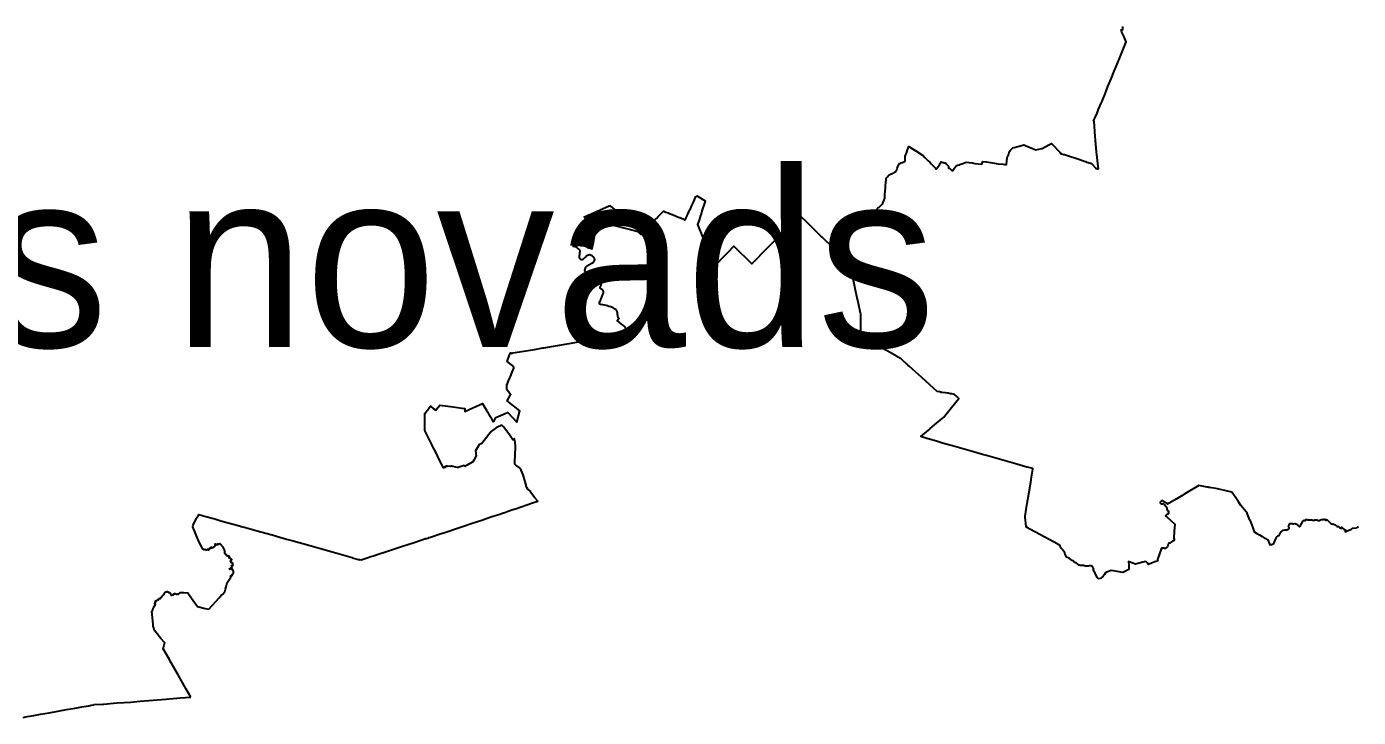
# Model space of a CAD drawing. Extents: x 293476 to 779698, y 145469 to 460400.
# Drawn here: x 631904 to 671094, y 350378 to 370697 of the extents above; entities that cross this region are included whole.
import ezdxf

# ---------------------------------------------------------------- set-up
doc = ezdxf.new("R2010")
doc.units = 0
doc.layers.add('Level 25', color=7, linetype='Continuous')
doc.layers.add('Level 57', color=7, linetype='Continuous')

msp = doc.modelspace()

# ---------------------------------------------------------------- linework, layer by layer
at = {"layer": 'Level 25'}
for points in [[(663442, 366505), (663438, 366595), (663392, 367019), (663352, 367467), (663315, 367913), (663304, 367929), (663354, 368040), (663403, 368151), (663451, 368267), (663499, 368382), (663526, 368442), (663553, 368503), (663640, 368722), (663726, 368941), (663818, 369162), (663909, 369384), (663997, 369598), (664084, 369812), (664261, 370252), (664188, 370418), (664138, 370539), (664126, 370569), (664114, 370600), (664114, 370603), (664146, 370605), (664159, 370612), (664163, 370612), (664160, 370705)], [(656123, 363710), (656118, 363733), (656114, 363757), (656066, 363966), (656019, 364176), (656004, 364246), (655988, 364317), (655973, 364386), (655957, 364455), (655944, 364513), (655930, 364571), (655926, 364590), (655921, 364609), (655925, 364612), (655929, 364615), (656033, 364701), (656137, 364787), (656177, 364821), (656217, 364854), (656341, 364948), (656464, 365041), (656599, 365143), (656734, 365244), (656738, 365238), (656742, 365231), (656742, 365228), (656752, 365230), (656762, 365232), (656772, 365235), (656782, 365238), (656812, 365247), (656843, 365256), (656872, 365280), (656900, 365304), (656928, 365328), (656956, 365353), (656990, 365383), (657024, 365412), (657053, 365444), (657081, 365475), (657097, 365506), (657114, 365537), (657129, 365569), (657144, 365602), (657153, 365620), (657155, 365645), (657159, 365704), (657160, 365737), (657162, 365770), (657169, 365860), (657176, 365950), (657182, 366038), (657186, 366093), (657188, 366119), (657190, 366145), (657191, 366148), (657192, 366151), (657193, 366152), (657194, 366153), (657196, 366156), (657199, 366160), (657200, 366163), (657200, 366166), (657201, 366205), (657202, 366244), (657235, 366281), (657269, 366318), (657277, 366327), (657285, 366337), (657323, 366353), (657360, 366370), (657394, 366386), (657427, 366401), (657446, 366412), (657466, 366422), (657481, 366435), (657495, 366448), (657503, 366462), (657511, 366477), (657526, 366529), (657542, 366580), (657545, 366585), (657549, 366591), (657566, 366626), (657584, 366661), (657587, 366666), (657590, 366670), (657599, 366673), (657607, 366676), (657642, 366689), (657678, 366702), (657714, 366718), (657751, 366734), (657753, 366736), (657755, 366739), (657755, 366759), (657755, 366779), (657755, 366793), (657755, 366807), (657756, 366839), (657757, 366872), (657757, 366874), (657757, 366877), (657768, 366906), (657780, 366934), (657787, 366954), (657794, 366974), (657829, 367073), (657865, 367176), (657870, 367173), (657971, 367107), (658072, 367041), (658271, 366921), (658273, 366920), (658341, 366849), (658397, 366791), (658439, 366748), (658482, 366706), (658521, 366665), (658561, 366623), (658591, 366591), (658622, 366559), (658647, 366534), (658673, 366509), (658688, 366526), (658730, 366580), (658772, 366635), (658788, 366669), (658804, 366703), (658812, 366721), (658843, 366712), (658874, 366704), (658907, 366695), (658940, 366686), (658977, 366651), (659013, 366616), (659023, 366603), (659030, 366592), (659034, 366564), (659037, 366537), (659075, 366525), (659103, 366496), (659132, 366467), (659159, 366466), (659166, 366469), (659181, 366498), (659196, 366527), (659227, 366565), (659258, 366603), (659302, 366620), (659346, 366636), (659386, 366650), (659426, 366665), (659557, 366713), (659637, 366701), (659718, 366689), (659718, 366689), (659719, 366690), (659722, 366690), (659725, 366689), (659764, 366683), (659804, 366676), (659903, 366663), (660003, 366650), (660006, 366649), (660009, 366648), (660039, 366734), (660139, 366721), (660147, 366719), (660390, 366682), (660483, 366665), (660637, 366649), (660639, 366648), (660641, 366648), (660688, 366645), (660735, 366641), (660736, 366647), (660737, 366653), (660741, 366671), (660744, 366689), (660746, 366701), (660748, 366713), (660750, 366725), (660750, 366732), (660751, 366739), (660752, 366746), (660752, 366753), (660753, 366770), (660754, 366787), (660755, 366799), (660756, 366812), (660760, 366830), (660763, 366848), (660767, 366857), (660770, 366866), (660774, 366880), (660782, 366896), (660783, 366895), (660784, 366895), (660787, 366900), (660789, 366906), (660796, 366920), (660803, 366935), (660806, 366942), (660808, 366950), (660813, 366964), (660818, 366979), (660820, 366987), (660822, 366995), (660826, 367011), (660832, 367027), (660845, 367052), (660854, 367064), (660864, 367074), (660879, 367087), (660894, 367099), (660908, 367111), (660925, 367128), (660962, 367138), (661217, 367213), (661253, 367218), (661506, 367115), (661600, 367077), (661781, 367109), (661788, 367113), (661990, 367218), (662067, 367258), (662317, 366990), (662332, 366964), (662427, 366939), (662447, 366937), (662598, 366885), (662778, 366824), (662835, 366805), (663006, 366747), (663029, 366741), (663071, 366727), (663070, 366724), (663243, 366670), (663250, 366664), (663354, 366539), (663362, 366533), (663442, 366505)], [(648369, 365123), (648371, 365120), (648372, 365117), (648376, 365120), (648380, 365124), (648384, 365126), (648387, 365129), (648390, 365131), (648393, 365133), (648399, 365136), (648404, 365138), (648409, 365140), (648414, 365143), (648416, 365144), (648418, 365145), (648423, 365148), (648428, 365150), (648501, 365182), (648574, 365215), (648576, 365215), (648577, 365216), (648616, 365233), (648656, 365251), (648672, 365257), (648687, 365264), (648689, 365264), (648691, 365265), (648692, 365266), (648694, 365267), (648710, 365274), (648727, 365281), (648758, 365295), (648789, 365309), (648799, 365314), (648809, 365318), (648875, 365347), (648941, 365376), (648943, 365376), (648944, 365377), (648945, 365378), (648946, 365380), (648950, 365381), (648954, 365383), (648981, 365395), (649009, 365407), (649009, 365407), (649010, 365407), (649019, 365411), (649028, 365414), (649049, 365422), (649069, 365430), (649135, 365374), (649201, 365318), (649127, 365145), (649052, 364971), (649037, 364931), (649022, 364890), (649250, 364836), (649478, 364782), (649670, 364734), (649863, 364685), (649866, 364685), (649869, 364685), (649874, 364685), (649925, 364636), (649977, 364587), (650041, 364653), (650105, 364719), (650242, 364858), (650378, 364997), (650381, 364999), (650384, 365000), (650412, 365029), (650441, 365057), (650492, 365111), (650559, 365180), (650626, 365248), (650636, 365258), (650645, 365267), (650646, 365268), (650647, 365268), (650647, 365268), (650648, 365273), (650650, 365269), (650651, 365269), (650653, 365270), (650655, 365269), (650657, 365269), (650719, 365244), (650781, 365218), (650840, 365194), (650899, 365170), (650901, 365169), (650904, 365168), (650905, 365167), (650906, 365167), (650953, 365148), (651000, 365130), (651001, 365129), (651002, 365129), (651060, 365104), (651119, 365080), (651121, 365079), (651122, 365079), (651171, 365060), (651219, 365040), (651244, 365025), (651269, 365009), (651272, 365006), (651275, 365002), (651276, 365004), (651277, 365005), (651293, 365039), (651309, 365072), (651327, 365109), (651345, 365146), (651369, 365199), (651394, 365251), (651415, 365296), (651436, 365341), (651479, 365433), (651518, 365514), (651560, 365605), (651572, 365631), (651602, 365696), (651607, 365705), (651618, 365711), (651632, 365714), (651634, 365715), (651647, 365716), (651647, 365714), (651876, 365569), (651873, 365561), (651870, 365554), (651869, 365553), (651867, 365553), (651860, 365530), (651853, 365506), (651842, 365474), (651832, 365441), (651798, 365338), (651798, 365335), (651743, 365163), (651740, 365152), (651736, 365142), (651691, 365007), (651645, 364872), (651683, 364778), (651722, 364684), (651723, 364682), (651725, 364680), (651740, 364644), (651755, 364608), (651762, 364593), (651768, 364577), (651799, 364506), (651829, 364435), (651835, 364421), (651841, 364407), (651847, 364392), (651854, 364377), (651863, 364356), (651873, 364334), (651905, 364258), (651938, 364181), (651973, 364101), (652008, 364020), (652011, 364011), (652017, 363997), (652023, 363983), (652267, 363771), (652360, 363876), (652544, 364061), (652713, 364235), (652714, 364235), (653247, 363717), (654646, 365152), (654655, 365143), (654859, 364943), (654870, 364933), (655006, 364802), (655023, 364785), (655187, 364625), (655290, 364525), (655302, 364513), (655638, 364187), (655876, 363947), (655992, 363838), (655994, 363836), (656123, 363710)], [(636964, 356342), (636971, 356343), (637177, 356287), (637443, 356215), (637590, 356173), (637759, 356122), (637836, 356104), (638021, 356052), (638197, 356002), (638200, 356001), (638200, 356001), (638211, 355994), (638213, 355992), (638345, 355961), (638690, 355865), (638800, 355834), (639125, 355745), (639483, 355644), (639495, 355641), (639554, 355624), (639743, 355572), (640206, 355440), (640550, 355345), (641005, 355220), (641488, 355079), (641489, 355073), (641492, 355074), (641565, 355053), (641701, 355013), (641704, 355018), (641748, 355011), (641924, 355070), (642036, 355107), (642109, 355131), (642112, 355132), (642249, 355177), (642252, 355178), (642499, 355260), (642821, 355366), (642932, 355403), (642937, 355405), (643335, 355536), (643642, 355638), (643642, 355630), (643740, 355662), (643739, 355666), (643786, 355682), (643788, 355678), (644133, 355794), (644149, 355799), (644701, 355985), (644728, 355994), (645014, 356089), (645300, 356183), (645565, 356272), (645830, 356360), (645878, 356377), (645941, 356398), (645956, 356395), (645967, 356400), (645977, 356409), (646078, 356444), (646181, 356479), (646277, 356510), (646319, 356523), (646461, 356572), (646794, 356684), (646946, 356735), (646859, 356836), (646735, 357006), (646728, 357028), (646656, 357093), (646625, 357144), (646615, 357162), (646609, 357182), (646605, 357211), (646518, 357508), (646461, 357649), (646444, 357681), (646430, 357698), (646424, 357706), (646401, 357728), (646297, 357801), (646273, 357823), (646267, 357853), (646266, 357887), (646293, 358325), (646295, 358360), (646283, 358473), (646273, 358510), (646257, 358571), (646252, 358570), (646211, 358543), (646095, 358719), (645934, 358923), (645892, 358976), (645741, 358908), (645735, 358904), (645570, 358791), (645439, 358614), (645303, 358431), (645215, 358395), (645201, 358369), (645118, 358215), (645131, 358076), (645066, 357946), (645037, 357895), (644844, 357784), (644813, 357764), (644805, 357759), (644777, 357790), (644718, 357770), (644695, 357761), (644684, 357758), (644614, 357731), (644579, 357724), (644443, 357760), (644419, 357767), (644409, 357773), (644400, 357763), (644379, 357759), (644287, 357765), (644267, 357759), (644264, 357768), (644246, 357766), (644242, 357763), (644234, 357762), (644234, 357757), (644242, 357753), (644222, 357736), (644219, 357730), (644216, 357740), (644199, 357745), (644201, 357732), (644185, 357727), (644180, 357716), (644166, 357720), (644165, 357720), (644158, 357732), (643994, 358067), (643973, 358117), (643828, 358397), (643825, 358403), (643712, 358641), (643624, 358816), (643623, 359131), (643622, 359136), (643622, 359168), (643625, 359182), (643622, 359190), (643622, 359234), (643619, 359245), (643621, 359257), (643620, 359289), (643622, 359309), (643617, 359315), (643621, 359320), (643728, 359458), (643771, 359516), (643787, 359537), (643790, 359535), (643872, 359468), (643944, 359416), (643972, 359451), (644062, 359563), (644452, 359511), (644707, 359478), (644723, 359477), (644795, 359465), (644803, 359372), (645031, 359479), (645121, 359523), (645316, 359614), (645388, 359490), (645433, 359412), (645440, 359408), (645465, 359363), (645496, 359308), (645549, 359218), (645550, 359214), (645625, 359083), (645628, 359080), (645630, 359076), (645634, 359085), (645651, 359094), (645670, 359121), (645692, 359159), (645708, 359199), (645710, 359198), (646054, 359346), (646060, 359348), (646068, 359350), (646326, 359064), (646416, 359392), (646048, 359685), (646144, 359869), (646150, 359872), (646126, 359904), (646055, 359998), (646039, 360020), (646031, 360060), (646034, 360135), (646035, 360150), (646084, 360278), (646126, 360361), (646148, 360402), (646196, 360532), (646241, 360650), (646233, 360696), (646232, 360700), (646214, 360715), (646043, 360850), (646107, 361010), (646108, 361011), (646127, 361060), (646145, 361103), (646150, 361100), (646189, 361082), (646208, 361098), (646667, 361173), (646849, 361203), (647098, 361246), (647120, 361249), (647529, 361318), (647874, 361375), (648148, 361421), (648559, 361491), (648711, 361517), (649054, 361575), (649226, 361604), (649523, 361650), (649623, 361665), (649580, 361743), (649554, 361789), (649536, 361820), (649505, 361874), (649404, 361953), (649285, 362055), (649325, 362098), (649331, 362105), (649338, 362112), (649328, 362123), (649319, 362133), (649309, 362150), (649305, 362166), (649300, 362194), (649296, 362239), (649295, 362256), (649295, 362270), (649293, 362290), (649287, 362309), (649280, 362325), (649273, 362339), (649262, 362354), (649242, 362372), (649219, 362390), (649195, 362406), (649168, 362422), (649146, 362433), (649120, 362445), (649092, 362452), (649061, 362460), (649039, 362465), (649016, 362474), (648996, 362483), (648963, 362491), (648915, 362502), (648863, 362511), (648805, 362522), (648788, 362524), (648771, 362536), (648762, 362551), (648759, 362564), (648758, 362579), (648763, 362591), (648764, 362595), (648775, 362611), (648794, 362643), (648805, 362667), (648814, 362693), (648822, 362719), (648829, 362741), (648840, 362766), (648853, 362794), (648862, 362816), (648873, 362837), (648881, 362858), (648884, 362883), (648884, 362902), (648875, 362924), (648866, 362940), (648852, 362954), (648834, 362966), (648816, 362976), (648802, 362983), (648789, 362997), (648786, 363011), (648784, 363026), (648789, 363043), (648794, 363052), (648801, 363072), (648810, 363092), (648816, 363110), (648818, 363132), (648820, 363151), (648818, 363168), (648812, 363180), (648799, 363188), (648785, 363192), (648770, 363194), (648746, 363186), (648719, 363180), (648690, 363174), (648674, 363172), (648654, 363175), (648638, 363184), (648628, 363207), (648622, 363246), (648619, 363260), (648616, 363280), (648609, 363300), (648600, 363319), (648591, 363341), (648581, 363357), (648568, 363367), (648545, 363384), (648526, 363400), (648494, 363423), (648474, 363437), (648456, 363445), (648437, 363452), (648411, 363458), (648384, 363466), (648364, 363473), (648348, 363482), (648338, 363494), (648331, 363507), (648334, 363527), (648337, 363549), (648343, 363566), (648352, 363593), (648364, 363617), (648381, 363641), (648395, 363656), (648419, 363672), (648443, 363690), (648473, 363703), (648506, 363720), (648538, 363735), (648560, 363748), (648573, 363757), (648585, 363768), (648597, 363782), (648609, 363798), (648616, 363814), (648622, 363833), (648623, 363850), (648618, 363869), (648598, 363901), (648574, 363928), (648560, 363941), (648540, 363956), (648517, 363967), (648496, 363976), (648481, 363980), (648466, 363981), (648455, 363979), (648433, 363976), (648407, 363967), (648390, 363958), (648371, 363943), (648358, 363928), (648334, 363905), (648312, 363883), (648289, 363862), (648273, 363848), (648259, 363842), (648242, 363839), (648225, 363841), (648209, 363850), (648200, 363860), (648189, 363874), (648181, 363890), (648176, 363907), (648171, 363927), (648173, 363956), (648182, 364008), (648186, 364032), (648188, 364052), (648189, 364075), (648192, 364100), (648187, 364118), (648168, 364138), (648146, 364158), (648118, 364183), (648099, 364198), (648076, 364213), (648051, 364220), (647991, 364231), (647993, 364240), (647993, 364243), (648016, 364333), (648250, 364304), (648421, 364202), (648542, 364159), (648557, 364222), (648585, 364350), (648590, 364369), (648616, 364519), (648568, 364612), (648518, 364715), (648367, 365010), (648313, 365099), (648324, 365103), (648363, 365120), (648369, 365123)], [(661333, 357742), (661042, 357827), (660149, 358081), (660035, 358113), (659700, 358208), (659223, 358344), (658860, 358448), (658769, 358478), (658709, 358493), (658400, 358584), (658393, 358586), (658222, 358637), (658278, 358685), (658384, 358777), (658386, 358779), (658490, 358870), (658491, 358871), (658492, 358872), (658495, 358874), (658498, 358877), (658678, 359028), (658899, 359213), (658925, 359245), (659125, 359497), (659337, 359755), (659273, 359817), (659208, 359880), (659168, 359886), (659128, 359893), (659112, 359896), (659096, 359898), (659018, 359911), (659013, 359910), (658944, 359921), (658841, 359938), (658812, 359942), (658807, 359936), (658795, 359945), (658775, 359952), (658702, 359963), (658362, 360272), (658244, 360378), (658151, 360465), (657969, 360618), (657871, 360705), (657837, 360735), (657825, 360745), (657825, 360754), (657795, 360778), (657696, 360869), (657629, 360931), (657625, 360934), (657553, 360972), (657523, 360989), (657225, 361157), (656960, 361290), (656954, 361293), (656877, 361335), (656801, 361377), (656801, 361377), (656792, 361382), (656698, 361432), (656445, 361566), (656447, 361637), (656448, 361708), (656449, 361781), (656451, 361870), (656452, 361959), (656452, 361981), (656453, 362004), (656453, 362033), (656454, 362063), (656455, 362086), (656456, 362109), (656454, 362212), (656452, 362245), (656442, 362273), (656384, 362548), (656347, 362720), (656310, 362893), (656253, 363137), (656188, 363434), (656123, 363710)], [(663503, 354459), (663445, 354454), (663413, 354480), (663364, 354567), (663372, 354571), (663346, 354619), (663328, 354646), (663310, 354688), (663301, 354716), (663301, 354733), (663307, 354743), (663303, 354746), (663291, 354756), (663277, 354797), (663266, 354816), (663239, 354828), (663222, 354831), (663200, 354835), (663197, 354834), (663175, 354831), (663149, 354826), (663125, 354824), (663105, 354821), (663084, 354824), (663054, 354827), (663032, 354831), (663002, 354843), (662972, 354847), (662908, 354846), (662878, 354855), (662787, 354924), (662755, 354934), (662735, 354944), (662719, 354962), (662714, 354982), (662671, 354997), (662629, 355018), (662593, 355049), (662573, 355062), (662562, 355066), (662528, 355076), (662505, 355093), (662481, 355129), (662466, 355161), (662457, 355214), (662445, 355243), (662430, 355264), (662418, 355279), (662409, 355294), (662399, 355308), (662381, 355323), (662358, 355348), (662353, 355356), (662342, 355373), (662315, 355417), (662298, 355442), (662286, 355452), (662274, 355453), (662246, 355469), (661319, 355968), (661335, 355979), (661317, 355995), (661293, 356270), (661293, 356276), (661292, 356281), (661291, 356286), (661291, 356288), (661291, 356289), (661291, 356291), (661291, 356292), (661291, 356293), (661292, 356295), (661321, 356489), (661351, 356683), (661396, 356956), (661453, 357295), (661467, 357369), (661480, 357443), (661497, 357563), (661515, 357683), (661515, 357688), (661515, 357694), (661437, 357715), (661359, 357737), (661333, 357742)], [(667894, 356195), (667825, 356381), (667795, 356420), (667792, 356425), (667633, 356611), (667635, 356613), (667570, 356717), (667466, 356863), (667441, 356900), (667371, 357005), (667199, 357043), (667033, 357079), (666897, 357106), (666715, 357140), (666695, 357144), (666695, 357144), (666685, 357146), (666649, 357153), (666398, 357200), (666041, 356987), (665956, 356935), (665924, 356916), (665736, 356801), (665476, 356653), (665457, 356674), (665446, 356680), (665378, 356717), (665309, 356754), (665305, 356747), (665285, 356730), (665265, 356712), (665266, 356698), (665266, 356685), (665285, 356673), (665304, 356661), (665322, 356664), (665341, 356668), (665365, 356652), (665389, 356635), (665400, 356616), (665411, 356597), (665428, 356586), (665444, 356574), (665456, 356525), (665467, 356476), (665481, 356464), (665496, 356451), (665502, 356428), (665507, 356405), (665498, 356379), (665489, 356354), (665451, 356332), (665414, 356311), (665434, 356292), (665455, 356273), (665572, 356168), (665689, 356063), (665677, 355858), (665664, 355653), (665671, 355617), (665677, 355582), (665649, 355569), (665621, 355557), (665586, 355532), (665552, 355506), (665531, 355498), (665509, 355490), (665503, 355483), (665496, 355477), (665488, 355437), (665479, 355397), (665445, 355373), (665412, 355349), (665392, 355350), (665373, 355351), (665337, 355351), (665301, 355351), (665240, 355184), (665179, 355018), (665186, 355000), (665193, 354983), (665146, 354966), (665100, 354950), (665009, 354912), (664918, 354874), (664878, 354919), (664838, 354964), (664793, 354954), (664747, 354943), (664639, 354916), (664531, 354889), (664432, 354926), (664332, 354963), (664335, 354843), (664338, 354723), (664164, 354642), (663993, 354670), (663822, 354698), (663715, 354660), (663649, 354629), (663623, 354581), (663581, 354530), (663508, 354463), (663503, 354459)], [(636738, 350972), (636670, 351091), (636603, 351209), (636360, 351633), (636133, 352028), (636114, 352063), (636009, 352245), (635921, 352390), (635920, 352391), (635925, 352398), (635964, 352553), (635969, 352570), (635969, 352573), (635957, 352584), (635857, 352698), (635818, 352743), (635806, 352759), (635800, 352764), (635790, 352776), (635747, 352831), (635705, 352881), (635682, 352909), (635669, 352927), (635643, 353007), (635628, 353053), (635624, 353109), (635599, 353412), (635591, 353504), (635597, 353504), (635604, 353510), (635615, 353535), (635619, 353556), (635624, 353572), (635628, 353581), (635632, 353589), (635632, 353590), (635646, 353610), (635649, 353624), (635662, 353648), (635677, 353662), (635692, 353694), (635686, 353698), (635673, 353718), (635681, 353740), (635693, 353750), (635687, 353773), (635705, 353781), (635705, 353786), (635695, 353789), (635693, 353798), (635696, 353804), (635714, 353803), (635721, 353794), (635726, 353808), (635721, 353814), (635741, 353823), (635761, 353847), (635775, 353845), (635779, 353832), (635788, 353835), (635784, 353840), (635785, 353856), (635797, 353864), (635805, 353875), (635821, 353883), (635828, 353873), (635840, 353876), (635837, 353893), (635844, 353898), (635857, 353891), (635865, 353898), (635868, 353914), (635884, 353924), (635889, 353937), (635884, 353945), (635890, 353947), (635911, 353961), (635925, 353972), (635947, 353987), (635948, 353995), (635949, 353999), (635950, 354016), (635953, 354026), (635963, 354033), (635968, 354039), (635976, 354050), (635983, 354058), (635991, 354067), (636006, 354064), (636013, 354064), (636017, 354069), (636026, 354078), (636034, 354080), (636045, 354079), (636048, 354071), (636062, 354070), (636070, 354068), (636078, 354058), (636084, 354051), (636104, 354050), (636116, 354046), (636124, 354042), (636128, 354034), (636135, 354024), (636136, 354009), (636143, 354006), (636145, 354000), (636142, 353990), (636143, 353983), (636148, 353977), (636169, 353970), (636187, 353971), (636204, 353988), (636211, 353990), (636217, 353985), (636224, 353985), (636232, 353997), (636234, 354014), (636244, 354017), (636252, 354010), (636264, 354009), (636278, 354017), (636295, 354010), (636310, 353999), (636330, 354004), (636343, 354009), (636355, 354008), (636362, 354003), (636372, 354006), (636437, 354051), (636522, 354048), (636639, 354043), (636649, 354043), (636760, 353885), (636932, 353639), (637162, 353583), (637265, 353557), (637573, 353896), (637620, 353948), (637674, 354006), (637729, 354063), (637733, 354069), (637737, 354075), (637755, 354145), (637773, 354216), (637784, 354255), (637795, 354294), (637798, 354304), (637801, 354315), (637802, 354327), (637799, 354330), (637891, 354468), (637911, 354501), (637912, 354513), (637904, 354524), (637913, 354541), (637927, 354549), (637936, 354545), (637947, 354544), (637954, 354549), (637957, 354557), (637965, 354589), (637978, 354607), (637992, 354611), (637995, 354615), (637990, 354631), (637988, 354654), (637988, 354668), (637995, 354680), (637987, 354698), (637974, 354699), (637966, 354706), (637971, 354724), (637959, 354734), (637950, 354734), (637938, 354728), (637927, 354738), (637916, 354750), (637896, 354735), (637883, 354732), (637876, 354739), (637881, 354758), (637900, 354767), (637917, 354772), (637933, 354783), (637934, 354795), (637949, 354807), (637946, 354822), (637930, 354833), (637934, 354844), (637955, 354854), (637972, 354849), (637980, 354862), (637973, 354880), (637977, 354894), (637974, 354909), (637957, 354935), (637941, 354922), (637932, 354919), (637922, 354926), (637926, 354938), (637926, 354954), (637919, 354953), (637913, 354959), (637905, 354964), (637911, 354980), (637923, 354989), (637904, 355006), (637909, 355010), (637926, 355009), (637941, 355019), (637940, 355023), (637924, 355043), (637898, 355065), (637886, 355076), (637872, 355072), (637861, 355063), (637851, 355068), (637870, 355114), (637863, 355120), (637842, 355124), (637831, 355130), (637819, 355132), (637807, 355124), (637747, 355193), (637738, 355216), (637738, 355257), (637729, 355306), (637705, 355343), (637693, 355366), (637691, 355388), (637675, 355398), (637655, 355414), (637640, 355429), (637638, 355443), (637624, 355458), (637610, 355477), (637599, 355483), (637589, 355484), (637575, 355471), (637566, 355474), (637565, 355459), (637544, 355461), (637543, 355471), (637539, 355480), (637530, 355477), (637520, 355474), (637524, 355453), (637510, 355448), (637497, 355455), (637489, 355467), (637475, 355463), (637459, 355469), (637454, 355478), (637446, 355472), (637445, 355468), (637454, 355457), (637448, 355437), (637441, 355436), (637446, 355419), (637430, 355403), (637413, 355383), (637407, 355390), (637402, 355396), (637398, 355389), (637389, 355387), (637391, 355372), (637387, 355366), (637367, 355356), (637364, 355351), (637354, 355357), (637353, 355364), (637352, 355377), (637328, 355370), (637316, 355367), (637313, 355348), (637304, 355345), (637290, 355353), (637281, 355336), (637277, 355330), (637276, 355316), (637264, 355325), (637264, 355314), (637264, 355306), (637258, 355298), (637245, 355302), (637244, 355313), (637240, 355320), (637221, 355313), (637220, 355304), (637206, 355295), (637195, 355296), (637193, 355294), (637187, 355299), (637172, 355305), (637151, 355313), (637147, 355316), (637137, 355317), (637127, 355310), (637119, 355306), (637105, 355311), (637086, 355325), (637066, 355366), (637046, 355406), (637004, 355493), (636962, 355580), (636953, 355597), (636793, 355981), (636791, 355994), (636808, 356030), (636906, 356240), (636958, 356326), (636964, 356342)], [(667894, 356195), (667925, 356113), (667984, 355957), (668026, 355837), (668029, 355836), (668105, 355790), (668181, 355745), (668264, 355695), (668323, 355660), (668365, 355636), (668394, 355619), (668424, 355602), (668429, 355599), (668485, 355452), (668531, 355463), (668545, 355467), (668564, 355473), (668575, 355477), (668588, 355482), (668602, 355492), (668615, 355516), (668635, 355562), (668665, 355629), (668674, 355652), (668675, 355653), (668680, 355665), (668690, 355680), (668705, 355698), (668721, 355714), (668749, 355731), (668770, 355754), (668780, 355769), (668803, 355809), (668826, 355842), (668832, 355847), (668842, 355856), (668848, 355860), (668864, 355871), (668885, 355884), (668928, 355893), (668977, 355894), (668995, 355897), (669003, 355900), (669012, 355903), (669029, 355912), (669041, 355921), (669047, 355927), (669053, 355938), (669056, 355946), (669057, 355956), (669055, 355967), (669052, 355973), (669047, 355986), (669042, 355996), (669041, 356004), (669044, 356011), (669050, 356019), (669055, 356028), (669057, 356034), (669060, 356044), (669065, 356062), (669071, 356071), (669077, 356077), (669084, 356080), (669102, 356082), (669130, 356079), (669156, 356076), (669176, 356073), (669196, 356072), (669230, 356076), (669251, 356073), (669278, 356064), (669287, 356059), (669299, 356050), (669326, 356021), (669343, 356007), (669352, 355997), (669363, 355992), (669375, 355996), (669382, 356002), (669384, 356007), (669388, 356011), (669398, 356030), (669418, 356076), (669448, 356133), (669461, 356152), (669477, 356166), (669495, 356174), (669509, 356169), (669523, 356168), (669536, 356167), (669540, 356179), (669544, 356187), (669550, 356195), (669557, 356199), (669567, 356200), (669576, 356199), (669590, 356196), (669606, 356191), (669624, 356188), (669639, 356189), (669663, 356190), (669693, 356190), (669729, 356185), (669745, 356180), (669756, 356180), (669765, 356179), (669775, 356177), (669801, 356183), (669818, 356186), (669830, 356186), (669850, 356182), (669859, 356185), (669867, 356184), (669903, 356171), (669936, 356163), (669941, 356164), (669980, 356186), (670006, 356196), (670029, 356199), (670038, 356198), (670049, 356201), (670056, 356201), (670074, 356207), (670082, 356207), (670092, 356204), (670100, 356199), (670112, 356197), (670119, 356194), (670122, 356191), (670124, 356184), (670128, 356176), (670133, 356172), (670149, 356201), (670173, 356189), (670196, 356167), (670230, 356125), (670287, 356078), (670320, 356061), (670338, 356067), (670374, 356054), (670409, 356043), (670434, 356022), (670464, 356005), (670480, 355991), (670492, 355991), (670510, 355991), (670539, 355966), (670556, 355953), (670571, 355947), (670586, 355942), (670600, 355936), (670606, 355942), (670600, 355968), (670606, 355969), (670619, 355961), (670635, 355942), (670647, 355929), (670662, 355922), (670676, 355915), (670677, 355904), (670679, 355903), (670703, 355895), (670718, 355888), (670728, 355882), (670726, 355870), (670703, 355841), (670704, 355840), (670707, 355838), (670761, 355866), (670889, 355917), (670925, 355944), (671036, 355958), (671052, 355960), (671060, 355965), (671069, 355971), (671070, 355971), (671080, 355980), (671094, 355995)], [(631805, 350378), (631924, 350399), (632118, 350433), (632313, 350467), (632568, 350515), (632824, 350562), (633078, 350606), (633332, 350650), (633532, 350685), (633733, 350721), (633801, 350734), (633877, 350747), (633886, 350749), (633894, 350752), (634147, 350765), (634174, 350770), (634460, 350794), (634572, 350800), (634773, 350814), (634974, 350829), (635236, 350852), (635498, 350875), (635749, 350895), (636000, 350915), (636215, 350932), (636429, 350949), (636583, 350961), (636738, 350972)]]:
    msp.add_lwpolyline(points, dxfattribs=at)

# ---------------------------------------------------------------- texts
at = {"layer": 'Level 57'}
msp.add_text('Smiltenes novads', height=5200, dxfattribs=at).set_placement((603769, 361269))

doc.saveas('drawing.dxf')
